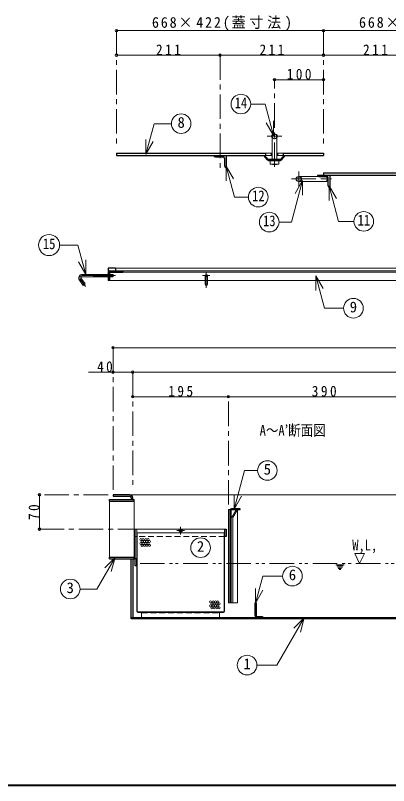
# Model space of a CAD drawing. Units: millimetres at full size, sheet at 1:10. Extents: x -2125 to 1925, y -1405 to 1405.
# Drawn here: x -1172 to -411, y -1405 to 166 of the extents above; entities that cross this region are included whole.
import ezdxf
from ezdxf.enums import TextEntityAlignment as Align

# ---------------------------------------------------------------- set-up
doc = ezdxf.new("R2010")
doc.units = ezdxf.units.MM
doc.header["$LTSCALE"] = 10
doc.header["$PDMODE"] = 32
doc.header["$PDSIZE"] = 5
for name, pattern in [('CHAIN1', [8, 5, -1, 1, -1]), ('DASHED1', [1.8, 1.2, -0.6]), ('DOUBLE_CHAIN1', [8.8, 5, -1, 0.6, -0.6, 0.6, -1])]:
    doc.linetypes.add(name, pattern=pattern)
doc.layers.add('0-A', color=4, linetype='Continuous', lineweight=9)
doc.styles.add('ＭＳ ゴシック', font='')
doc.styles.get('ＭＳ ゴシック').set_extended_font_data('MS Gothic')

msp = doc.modelspace()

# ---------------------------------------------------------------- linework, layer by layer
at = {"layer": '0-A', "linetype": 'CHAIN1'}
for p, q in [((-965.8, 134.52), (-965.8, -105.48)), ((-543.8, 134.52), (-543.8, -105.48)), ((-754.8, 84.52), (-754.8, -149.98)), ((-643.8, -143.48), (-643.8, 34.52)), ((-658.8, -80.98), (-628.8, -80.98)), ((-594.3, -152.98), (-594.3, -182.98)), ((-609.3, -167.98), (-527.3, -167.98)), ((-782.8, -357.48), (-782.8, -389.91)), ((-1039.29, -372.85), (-1028.98, -387.57)), ((-1035.19, -364.98), (-967.69, -364.98)), ((-775.3, -364.98), (-790.3, -364.98)), ((-972.8, -511.98), (-972.8, -801.98)), ((-932.8, -561.98), (-932.8, -801.98)), ((-737.8, -831.98), (-737.8, -611.98)), ((-982.8, -811.98), (-1122.8, -811.98)), ((-835.05, -876.98), (-835.05, -892.98)), ((-1122.8, -881.98), (-928.55, -881.98)), ((-843.05, -884.98), (-827.05, -884.98))]:
    msp.add_line(p, q, dxfattribs=at)
at = {"layer": '0-A'}
for p, q in [((-965.8, 134.52), (-543.8, 134.52)), ((-543.8, 134.52), (-121.8, 134.52)), ((-965.8, 84.52), (-754.8, 84.52)), ((-754.8, 84.52), (-543.8, 84.52)), ((-543.8, 84.52), (-332.8, 84.52)), ((-643.8, 34.52), (-543.8, 34.52)), ((302.2, -349.98), (-967.8, -349.98)), ((-1012.69, -367.48), (-1012.69, -362.48)), ((-1011.82, -362.48), (-1012.23, -367.48)), ((-1010.82, -362.48), (-1011.23, -367.48)), ((-1009.82, -362.48), (-1010.23, -367.48)), ((-1008.81, -362.48), (-1009.22, -367.48)), ((-1007.81, -362.48), (-1008.22, -367.48)), ((-1006.81, -362.48), (-1007.22, -367.48)), ((-1005.8, -362.48), (-1006.21, -367.48)), ((-1004.8, -362.48), (-1005.21, -367.48)), ((-1003.8, -362.48), (-1004.21, -367.48)), ((-1002.79, -362.48), (-1003.2, -367.48)), ((-1001.79, -362.48), (-1002.2, -367.48)), ((-1000.79, -362.48), (-1001.2, -367.48)), ((-999.78, -362.48), (-1000.19, -367.48)), ((-998.78, -362.48), (-999.19, -367.48)), ((-997.78, -362.48), (-998.19, -367.48)), ((-996.77, -362.48), (-997.18, -367.48)), ((-995.77, -362.48), (-996.18, -367.48)), ((-994.77, -362.48), (-995.18, -367.48)), ((-993.76, -362.48), (-994.17, -367.48)), ((-992.76, -362.48), (-993.17, -367.48)), ((-991.76, -362.48), (-992.17, -367.48)), ((-990.75, -362.48), (-991.16, -367.48)), ((-989.75, -362.48), (-990.16, -367.48)), ((-988.75, -362.48), (-989.16, -367.48)), ((-987.74, -362.48), (-988.15, -367.48)), ((-986.74, -362.48), (-987.15, -367.48)), ((-985.74, -362.48), (-986.15, -367.48)), ((-984.73, -362.48), (-985.14, -367.48)), ((-983.73, -362.48), (-984.14, -367.48)), ((-982.8, -363.31), (-983.14, -367.48)), ((-979.72, -362.48), (-979.8, -363.44)), ((127.2, -374.98), (-979.8, -374.98)), ((-978.71, -362.48), (-979.12, -367.48)), ((-977.71, -362.48), (-978.12, -367.48)), ((-976.71, -362.48), (-977.12, -367.48)), ((-975.7, -362.48), (-976.11, -367.48)), ((-974.7, -362.48), (-975.11, -367.48)), ((-973.7, -362.48), (-974.11, -367.48)), ((-972.69, -362.48), (-973.1, -367.48)), ((-785.3, -374.98), (-785.3, -383.48)), ((-780.3, -374.98), (-780.3, -383.48)), ((-972.8, -511.98), (307.2, -511.98)), ((-1022.8, -561.98), (-932.8, -561.98)), ((-932.8, -561.98), (267.2, -561.98)), ((-737.8, -611.98), (-932.8, -611.98)), ((-737.8, -611.98), (-347.8, -611.98)), ((-1122.8, -811.98), (-1122.8, -881.98)), ((273.2, -811.98), (-938.8, -811.98)), ((-734.8, -841.98), (-733.64, -841.98)), ((-719.05, -841.98), (-719.05, -1031.98)), ((-745.55, -881.98), (-924.55, -881.98)), ((-923.55, -889.48), (-746.55, -889.48)), ((-480.31, -932.03), (-470.31, -952.03)), ((-460.31, -932.03), (-480.31, -932.03)), ((-470.31, -952.03), (-460.31, -932.03)), ((-734.8, -1031.98), (-734.05, -1031.98)), ((-731.8, -1031.98), (-732.55, -1031.98)), ((-728.8, -1031.98), (-719.05, -1031.98))]:
    msp.add_line(p, q, dxfattribs=at)
at = {"layer": '0-A', "color": 7, "lineweight": 18}
for p, q in [((-906, -117.41), (-889.33, -55.2)), ((-889.33, -55.2), (-854, -55.2)), ((-645.88, -79.49), (-660.88, -53.5)), ((-645.88, -79.49), (-645.88, -49.49)), ((-906, -117.41), (-906, -87.41)), ((-906, -117.41), (-891, -91.43)), ((-648.8, -80.98), (-648.8, -128.48)), ((-638.8, -80.98), (-638.8, -128.48)), ((-661.8, -115.48), (-648.8, -115.48)), ((-661.8, -119.98), (-648.8, -119.98)), ((-650.8, -115.48), (-650.8, -119.98)), ((-625.8, -115.48), (-638.8, -115.48)), ((-625.8, -119.98), (-638.8, -119.98)), ((-636.8, -115.48), (-636.8, -119.98)), ((-652.8, -130.98), (-634.8, -130.98)), ((-652.8, -137.98), (-652.8, -130.98)), ((-652.8, -137.98), (-634.8, -137.98)), ((-652.8, -137.98), (-647.8, -138.48)), ((-648.8, -129.98), (-648.8, -130.58)), ((-647.8, -130.48), (-639.8, -130.48)), ((-647.8, -138.48), (-643.8, -137.98)), ((-639.8, -130.48), (-643.8, -130.98)), ((-643.8, -130.98), (-643.8, -137.98)), ((-643.8, -137.98), (-639.8, -138.48)), ((-634.8, -130.98), (-639.8, -130.48)), ((-638.8, -129.98), (-638.8, -130.58)), ((-634.8, -137.98), (-634.8, -130.98)), ((-742.33, -141.84), (-742.33, -171.84)), ((-742.33, -141.84), (-725.41, -205)), ((-742.33, -141.84), (-727.33, -167.82)), ((-586.4, -171.31), (-609.06, -255.87)), ((-586.4, -171.31), (-601.4, -197.29)), ((-594.3, -162.98), (-553.3, -162.98)), ((-586.4, -171.31), (-586.4, -201.31)), ((-532.54, -181.84), (-532.54, -211.84)), ((-532.54, -181.84), (-513.08, -254.46)), ((-532.54, -181.84), (-517.54, -207.82)), ((-725.41, -205), (-696.89, -205)), ((-634.61, -255.87), (-609.06, -255.87)), ((-513.08, -254.46), (-481.87, -254.46)), ((-1081.8, -302.7), (-1044.62, -302.7)), ((-1028.55, -362.67), (-1044.62, -302.7)), ((-1028.55, -362.67), (-1043.55, -336.69)), ((-1028.55, -362.67), (-1028.55, -332.67)), ((-952.8, -354.98), (287.2, -354.98)), ((-952.8, -357.98), (287.2, -357.98)), ((-1041.33, -374.28), (-1033.89, -384.91)), ((-1037.24, -371.42), (-1029.8, -382.04)), ((-1035.19, -362.48), (-982.8, -362.48)), ((-1035.19, -367.48), (-982.8, -367.48)), ((-979.8, -362.48), (-972.69, -362.48)), ((-979.8, -367.48), (-972.69, -367.48)), ((-972.69, -367.48), (-972.69, -362.48)), ((-559.29, -365.5), (-544.29, -391.48)), ((-559.29, -365.5), (-559.29, -395.5)), ((-559.29, -365.5), (-541.58, -431.59)), ((-1029.8, -382.04), (-1033.89, -384.91)), ((-541.58, -431.59), (-502.99, -431.59)), ((-726.27, -841.07), (-705.21, -762.46)), ((-705.21, -762.46), (-678.31, -762.46)), ((-726.27, -841.07), (-726.27, -811.07)), ((-726.27, -841.07), (-711.27, -815.09)), ((-979.8, -939.13), (-979.8, -824.83)), ((-929.8, -939.13), (-929.8, -824.83)), ((-737.8, -841.98), (-734.8, -841.98)), ((-737.8, -1031.98), (-737.8, -841.98)), ((-734.8, -841.98), (-734.8, -1031.98)), ((-730.99, -857.59), (-721.98, -841.98)), ((-731.8, -1031.98), (-731.8, -860.59)), ((-728.8, -859.79), (-728.8, -1031.98)), ((-927.55, -881.98), (-924.55, -881.98)), ((-927.55, -941.98), (-927.55, -881.98)), ((-924.55, -941.98), (-924.55, -881.98)), ((-924.55, -889.48), (-923.55, -889.48)), ((-923.55, -1049.98), (-923.55, -889.48)), ((-746.55, -889.48), (-745.55, -889.48)), ((-746.55, -889.48), (-746.55, -1049.98)), ((-745.55, -896.98), (-745.55, -1049.98)), ((-968.69, -939.59), (-989.9, -960.8)), ((-968.69, -939.59), (-976.45, -968.56)), ((-924.55, -1049.98), (-924.55, -956.98)), ((-682.33, -1032.77), (-667.59, -977.74)), ((-667.59, -977.74), (-627.16, -977.74)), ((-682.33, -1032.77), (-682.33, -1002.77)), ((-682.33, -1032.77), (-667.33, -1006.79)), ((-734.8, -1031.98), (-737.8, -1031.98)), ((-731.8, -1031.98), (-728.8, -1031.98)), ((-922.55, -1050.98), (-747.55, -1050.98)), ((-747.55, -1051.98), (-922.55, -1051.98)), ((-914.55, -1061.98), (-914.55, -1051.98)), ((-755.55, -1051.98), (-755.55, -1061.98)), ((-583.31, -1062.91), (-638.91, -1159.21)), ((-583.31, -1062.91), (-604.52, -1084.12)), ((-583.31, -1062.91), (-591.08, -1091.89)), ((-638.91, -1159.21), (-679.56, -1159.21))]:
    msp.add_line(p, q, dxfattribs=at)
at = {"layer": '0-A', "color": 5, "lineweight": 25}
for p, q in [((-965.8, -115.48), (-965.8, -119.98)), ((-965.8, -115.48), (-661.8, -115.48)), ((-965.8, -119.98), (-661.8, -119.98)), ((-764.3, -122.98), (-748.3, -122.98)), ((-742.3, -119.98), (-742.3, -144.98)), ((-658.2, -128.86), (-665.3, -119.98)), ((-657.03, -127.92), (-663.38, -119.98)), ((-661.8, -115.48), (-661.8, -119.98)), ((-630.57, -127.92), (-624.22, -119.98)), ((-629.4, -128.86), (-622.3, -119.98)), ((-625.8, -115.48), (-543.8, -115.48)), ((-543.8, -115.48), (-543.8, -119.98)), ((-745.3, -141.98), (-745.3, -125.98)), ((-631.74, -128.48), (-655.85, -128.48)), ((-655.85, -129.98), (-631.74, -129.98)), ((-543.8, -155.48), (-121.8, -155.48)), ((-543.8, -155.48), (-543.8, -159.98)), ((-556.3, -159.98), (-121.8, -159.98)), ((-553.3, -162.98), (-537.3, -162.98)), ((-534.3, -181.98), (-534.3, -165.98)), ((-531.3, -159.98), (-531.3, -184.98)), ((-982.8, -349.98), (-982.8, -354.98)), ((-967.8, -349.98), (-982.8, -349.98)), ((-982.8, -354.98), (-952.8, -354.98)), ((-982.8, -357.98), (-982.8, -374.98)), ((-979.8, -358.98), (-979.8, -374.98)), ((-978.8, -357.98), (-952.8, -357.98)), ((-967.8, -349.98), (-967.8, -354.98)), ((-952.8, -354.98), (-952.8, -357.98)), ((-979.8, -374.98), (-982.8, -374.98)), ((-938.8, -811.98), (-972.8, -811.98)), ((-979.8, -821.48), (-929.8, -821.48)), ((-979.8, -824.83), (-979.8, -821.48)), ((-979.8, -824.83), (-929.8, -824.83)), ((-935.8, -817.98), (-935.8, -821.48)), ((-932.8, -821.48), (-932.8, -817.98)), ((-929.8, -824.83), (-929.8, -821.48)), ((-734.05, -1031.98), (-734.05, -843.48)), ((-732.55, -843.48), (-732.55, -1031.98)), ((-731.11, -841.98), (-714.05, -841.98)), ((-714.05, -840.48), (-731.05, -840.48)), ((-714.05, -841.98), (-714.05, -840.48)), ((-745.55, -881.98), (-745.55, -896.98)), ((-979.8, -939.13), (-929.8, -939.13)), ((-979.8, -942.48), (-979.8, -939.13)), ((-929.8, -942.48), (-929.8, -939.13)), ((-927.55, -941.98), (-924.55, -941.98)), ((-927.55, -956.98), (-927.55, -941.98)), ((-924.55, -956.98), (-924.55, -941.98)), ((-979.8, -942.48), (-929.8, -942.48)), ((-935.8, -1064.98), (-935.8, -942.48)), ((-932.8, -942.48), (-932.8, -1061.98)), ((-924.55, -956.98), (-927.55, -956.98)), ((-732.55, -1031.98), (-734.05, -1031.98)), ((-935.8, -1061.98), (270.2, -1061.98)), ((270.2, -1064.98), (-935.8, -1064.98)), ((-679.3, -1059.98), (-668.3, -1059.98)), ((-668.3, -1059.98), (-668.3, -1061.98))]:
    msp.add_line(p, q, dxfattribs=at)
at = {"layer": '0-A', "linetype": 'DASHED1'}
for p, q in [((-785.3, -374.98), (-785.3, -364.98)), ((-780.3, -374.98), (-780.3, -364.98)), ((-745.55, -896.98), (-927.55, -896.98)), ((-914.55, -1052.98), (-755.55, -1052.98))]:
    msp.add_line(p, q, dxfattribs=at)
at = {"layer": '0-A', "linetype": 'DOUBLE_CHAIN1'}
for p, q in [((-917.8, -951.98), (237.2, -951.98)), ((-501.88, -954.53), (-518.75, -954.53)), ((-517.06, -957.03), (-503.57, -957.03)), ((-505.26, -959.53), (-515.37, -959.53)), ((-513.69, -962.03), (-506.94, -962.03)), ((-508.63, -964.53), (-512, -964.53))]:
    msp.add_line(p, q, dxfattribs=at)
at = {"layer": '0-A', "color": 1, "lineweight": 40}
msp.add_line((1925.2, -1404.98), (-2124.8, -1404.98), dxfattribs=at)
at = {"layer": '0-A', "color": 7, "lineweight": 18}
for points in [[(-645.88, -79.49), (-663.11, -15.19), (-692.35, -15.19)], [(-643.8, -130.98), (-647.8, -130.48), (-652.8, -130.98)], [(-647.8, -138.48), (-639.8, -138.48), (-634.8, -137.98)], [(-594.3, -172.98), (-537.3, -172.98), (-537.3, -162.98)], [(-721.98, -841.98), (-719.73, -843.28), (-728.39, -858.29)], [(-968.69, -939.59), (-1005.93, -1004.09), (-1040.15, -1004.09)]]:
    msp.add_lwpolyline(points, dxfattribs=at)
at = {"layer": '0-A', "color": 5, "lineweight": 25}
for points in [[(-625.8, -115.48), (-625.8, -119.98), (-543.8, -119.98)], [(-972.8, -811.98), (-972.8, -814.98), (-938.8, -814.98)], [(-745.55, -881.98), (-742.55, -881.98), (-742.55, -896.98), (-745.55, -896.98)], [(-683.3, -1057.98), (-683.3, -1031.98), (-681.3, -1031.98), (-681.3, -1057.98)]]:
    msp.add_lwpolyline(points, dxfattribs=at)
at = {"layer": '0-A', "color": 7, "lineweight": 18}
for centre, radius in [((-712.35, -15.19), 20), ((-834, -55.2), 20), ((-676.89, -205), 20), ((-461.87, -254.46), 20), ((-654.61, -255.87), 20), ((-1103.23, -302.7), 21.43), ((-482.99, -431.59), 20), ((-658.31, -762.46), 20), ((-794.51, -919.85), 20), ((-607.16, -977.74), 20), ((-1060.15, -1004.09), 20), ((-699.56, -1159.21), 20)]:
    msp.add_circle(centre, radius, dxfattribs=at)
at = {"layer": '0-A', "color": 5, "lineweight": 25}
for centre, radius in [((-643.8, -80.98), 5), ((-594.3, -167.98), 5), ((-835.05, -884.98), 3)]:
    msp.add_circle(centre, radius, dxfattribs=at)
at = {"layer": '0-A'}
for centre, radius in [((-782.8, -364.98), 2.5), ((-916.29, -903.04), 2), ((-916.29, -911.04), 2), ((-913.79, -907.04), 2), ((-911.29, -903.04), 2), ((-911.29, -911.04), 2), ((-908.79, -907.04), 2), ((-906.29, -903.04), 2), ((-906.29, -911.04), 2), ((-903.79, -907.04), 2), ((-901.29, -903.04), 2), ((-901.29, -911.04), 2), ((-898.79, -907.04), 2), ((-913.79, -915.04), 2), ((-908.79, -915.04), 2), ((-903.79, -915.04), 2), ((-898.79, -915.04), 2), ((-774.08, -1030.5), 2), ((-774.08, -1038.5), 2), ((-771.58, -1034.5), 2), ((-769.08, -1030.5), 2), ((-769.08, -1038.5), 2), ((-766.58, -1034.5), 2), ((-764.08, -1030.5), 2), ((-764.08, -1038.5), 2), ((-761.58, -1034.5), 2), ((-759.08, -1030.5), 2), ((-759.08, -1038.5), 2), ((-756.58, -1034.5), 2), ((-771.58, -1042.5), 2), ((-766.58, -1042.5), 2), ((-761.58, -1042.5), 2), ((-756.58, -1042.5), 2)]:
    msp.add_circle(centre, radius, dxfattribs=at)
at = {"layer": '0-A', "color": 5, "lineweight": 25}
for centre, radius, start, end in [((-764.3, -119.98), 3, 180, 270), ((-748.3, -125.98), 3, 0, 90), ((-655.85, -126.98), 3, 218.65981, 270), ((-655.85, -126.98), 1.5, 218.65981, 270), ((-631.74, -126.98), 1.5, 270, 321.34019), ((-631.74, -126.98), 3, 270, 321.34019), ((-742.3, -141.98), 3, 180, 270), ((-553.3, -159.98), 3, 180, 270), ((-537.3, -165.98), 3, 0, 90), ((-531.3, -181.98), 3, 180, 270), ((-979.8, -357.98), 3, 90, 180), ((-978.8, -358.98), 1, 90, 180), ((-938.8, -817.98), 6, 0, 90), ((-938.8, -817.98), 3, 0, 90), ((-731.05, -843.48), 3, 92.27697, 180), ((-731.05, -843.48), 1.5, 92.27697, 180), ((-679.3, -1057.98), 4, 180, 270), ((-679.3, -1057.98), 2, 180, 270)]:
    msp.add_arc(centre, radius, start, end, dxfattribs=at)
at = {"layer": '0-A', "color": 7, "lineweight": 18}
for centre, radius, start, end in [((-1035.19, -369.98), 7.5, 90, 215), ((-1035.19, -369.98), 2.5, 90, 215), ((-731.05, -843.48), 3, 90, 92.27697), ((-725.8, -860.59), 6, 150, 180), ((-725.8, -859.79), 3, 150, 180), ((-922.55, -1049.98), 2, 180, 270), ((-922.55, -1049.98), 1, 180, 270), ((-747.55, -1049.98), 1, 270, 0), ((-747.55, -1049.98), 2, 270, 0)]:
    msp.add_arc(centre, radius, start, end, dxfattribs=at)
at = {"layer": '0-A', "linetype": 'CHAIN1'}
msp.add_arc((-1035.19, -369.98), 5, 90, 215, dxfattribs=at)
at = {"layer": '0-A'}
msp.add_ellipse((-782.8, -383.47), major_axis=(2.5, 0), ratio=0.57, dxfattribs=at)
for p in [(-965.8, 134.52), (-543.8, 134.52), (-965.8, 84.52), (-754.8, 84.52), (-543.8, 84.52), (-643.8, 34.52), (-543.8, 34.52), (-972.8, -511.98), (-972.8, -561.98), (-932.8, -561.98), (-932.8, -611.98), (-737.8, -611.98), (-1122.8, -811.98), (-1122.8, -881.98)]:
    msp.add_point(p, dxfattribs=at)

# ---------------------------------------------------------------- texts
at = {"layer": '0-A', "color": 7, "style": 'ＭＳ ゴシック', "width": 0.85}
for s, p in [('14', (-724.85, -30.19)), ('12', (-689.39, -220)), ('13', (-667.11, -270.87)), ('11', (-474.37, -269.46)), ('15', (-1115.73, -317.7)), ('A～A’断面図', (-674.02, -698.13)), ('W,L,', (-485.31, -932.03))]:
    msp.add_text(s, height=21.99, dxfattribs=at).set_placement(p, align=Align.BOTTOM_LEFT)
at = {"layer": '0-A', "color": 7, "style": 'ＭＳ ゴシック'}
for s, p in [('8', (-841.5, -70.2)), ('9', (-490.49, -446.59)), ('5', (-665.81, -777.46)), ('2', (-802.01, -934.85)), ('6', (-614.66, -992.74)), ('3', (-1067.65, -1019.09)), ('1', (-707.06, -1174.21))]:
    msp.add_text(s, height=21.99, dxfattribs=at).set_placement(p, align=Align.BOTTOM_LEFT)
at = {"layer": '0-A', "color": 7, "char_height": 21.99, "attachment_point": 7, "style": 'ＭＳ ゴシック'}
for s, insert in [('\\T1.27;\\W0.95;668×422(蓋寸法)', (-893.55, 134.52)), ('\\T1.27;\\W0.95;668×422(蓋寸法)', (-471.55, 134.52)), ('\\T1.38;\\W0.9;211', (-885.3, 84.52)), ('\\T1.37;\\W0.9;211', (-674.3, 84.52)), ('\\T1.38;\\W0.9;211', (-463.3, 84.52)), ('\\T1.37;\\W0.9;100', (-618.8, 34.52)), ('\\T1.36;\\W0.9;40', (-1005.3, -561.98)), ('\\T1.38;\\W0.9;195', (-860.3, -611.98)), ('\\T1.38;\\W0.9;390', (-567.8, -611.98))]:
    msp.add_mtext(s, dxfattribs=dict(at, insert=insert))
at = {"layer": '0-A', "color": 7, "insert": (-1122.8, -863.23), "char_height": 21.99, "attachment_point": 7, "rotation": 90, "style": 'ＭＳ ゴシック'}
msp.add_mtext('\\T1.36;\\W0.9;70', dxfattribs=at)

doc.saveas('drawing.dxf')
